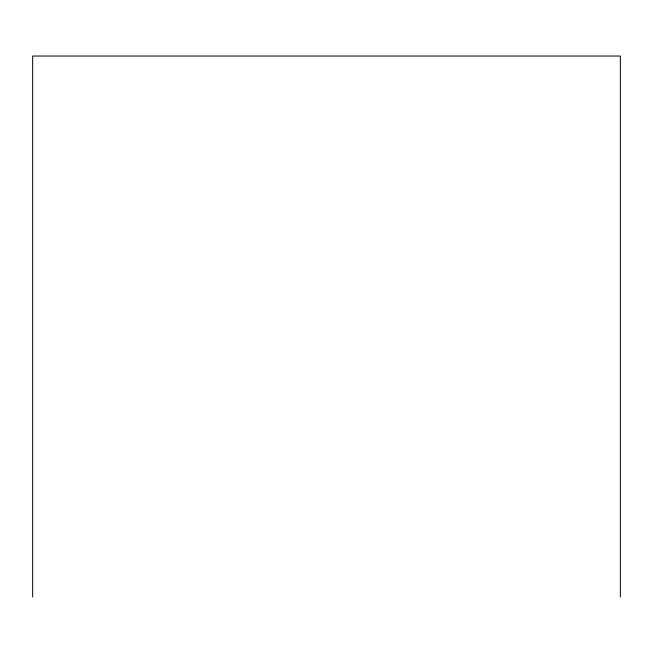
<?xml version="1.0" encoding="UTF-8"?>
<svg xmlns="http://www.w3.org/2000/svg" width="653" height="653" viewBox="0 0 653 653"><rect width="100%" height="100%" fill="white"/><g stroke="black" fill="none" stroke-linecap="round" stroke-linejoin="round"><path stroke-width="0.98" d="M620.35 596.964L620.35 56.036L32.65 56.036L32.65 596.964"/></g></svg>
